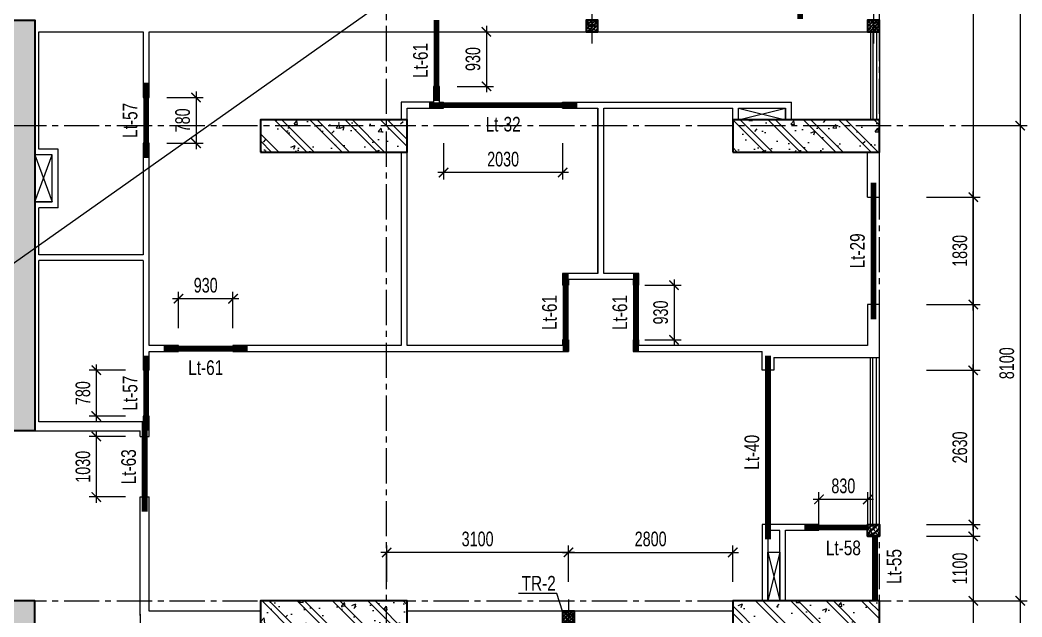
# Model space of a CAD drawing. Header units: millimetres. Extents: x 0 to 84100, y 0 to 158663.
# Drawn here: x 52670 to 69751, y 70951 to 81126 of the extents above; entities that cross this region are included whole.
import ezdxf
from ezdxf.enums import TextEntityAlignment as Align

# ---------------------------------------------------------------- set-up
doc = ezdxf.new("R2010")
doc.units = ezdxf.units.MM
doc.header["$LTSCALE"] = 800
doc.header["$MEASUREMENT"] = 0
doc.linetypes.add('CENTER2', pattern=[1.125, 0.75, -0.125, 0.125, -0.125])
doc.layers.get('DEFPOINTS').update_dxf_attribs({"color": 87})
for name, color, linetype, lineweight in [('CDC.01.AXIS', 160, 'CENTER2', 13), ('CDC.07.TEXTCOL', 3, 'Continuous', 18), ('CDC.09.COLUMN', 4, 'Continuous', 35), ('CDC.11.NOTE', 8, 'Continuous', 18)]:
    doc.layers.add(name, color=color, linetype=linetype, lineweight=lineweight)
for name, color, linetype in [('CDC.02.DIM', 1, 'Continuous'), ('CDC.03.BORDER', 3, 'Continuous'), ('CDC.06.TEXT', 2, 'Continuous'), ('CDC.10.HATCH', 9, 'Continuous'), ('HATCH', 8, 'Continuous'), ('KCS_LANH_TO', 3, 'Continuous'), ('new bloc sdfasdfk$0$KT-CTN', 3, 'Continuous')]:
    doc.layers.add(name, color=color, linetype=linetype)
doc.layers.add('CDC.15.NOPLOT', color=87, linetype='Continuous', plot=False)
doc.layers.add('KCS_Plotter', color=11, linetype='Continuous', plot=False)
doc.styles.add('KCS_SMTEXT', font='arial.ttf', dxfattribs={"width": 0.7})
doc.dimstyles.new('KCS_DIM100', dxfattribs={"dimscale": 100, "dimtxt": 2.5, "dimasz": 1.6, "dimexe": 1.2, "dimexo": 0, "dimgap": 1, "dimtad": 1, "dimdec": 0, "dimzin": 0, "dimdsep": 46, "dimtxsty": 'KCS_SMTEXT', "dimblk": 'ARCHTICK', "dimcen": 0, "dimdle": 1, "dimclrd": 1, "dimclre": 1, "dimclrt": 2, "dimadec": 0, "dimazin": 0, "dimtfac": 1, "dimtdec": 0, "dimtix": 1, "dimtmove": 2, "dimatfit": 3, "dimfxl": 1, "dimtolj": 1, "dimtzin": 0, "dimarcsym": 0})
pattern_1 = [(50, (0, 0), (717.26, -62.752), [75, -825]), (355, (0, 0), (-138.751, 752.192), [60, -660]), (100.4514, (59.8, -5.2), (578.5094, 689.4395), [63.74, -701.142]), (46.1842, (0, 200), (1067.241, -165.519), [112.5, -1237.5]), (96.6356, (88.9, 186.2), (934.663, 974.118), [95.61, -1051.713]), (351.1842, (0, 200), (934.662, 974.119), [90, -990]), (21, (100, 150), (596.907, -402.619), [75, -825]), (226, (100, 150), (671.882, -365.54), [60, -660]), (71.4514, (149.74, 116.45), (840.2226, 322.5305), [63.74, -701.142]), (67.5, (0, 0), (-155.9162, 294.3745), [0, -652, 0, -670, 0, -662.5]), (4.5, (0, 0), (283.351, 380.1032), [0, -382, 0, -637, 0, -252.5]), (327.5, (-223, 0), (533.8224, -22.5549), [0, -250, 0, -780, 0, -1035]), (317.5, (-323, 0), (583.1862, 100.105), [0, -325, 0, -518, 0, -735]), (315, (0, 0), (300.5204, 300.5204), []), (315, (0, 122.5), (300.5204, 300.5204), [])]

# ---------------------------------------------------------------- blocks, each defined once
blk = doc.blocks.new('TRUC9-31')
at = {"layer": 'CDC.10.HATCH', "ltscale": 0.5}
h = blk.add_hatch(dxfattribs=at)
h.set_pattern_fill('BETONG', color=256, scale=100, style=0, pattern_type=2)
h.set_pattern_definition(pattern_1)
h.paths.add_polyline_path([(42900, 34200), (35900, 34200), (35900, 33600), (36400, 33600), (36400, 33700), (39600, 33700), (39600, 27700), (39050, 27700), (39050, 27200), (41270, 27200), (41270, 27700), (39900, 27700), (39900, 33700), (42400, 33700), (42400, 27700), (42300, 27700), (42300, 27200), (42900, 27200)])
h.paths.add_polyline_path([(36400, 32570), (35900, 32570), (35900, 29210), (37910, 27200), (38120, 27200), (38120, 27697), (36400, 29417)], flags=17)
h.paths.add_polyline_path([(38200, 23800), (38600, 23800), (38600, 24300), (37900, 24300), (37900, 24000), (37900, 21600), (35590, 21600), (35334, 21857), (34980, 21503), (35701, 20782), (36020, 21100), (42900, 21100), (42900, 24300), (42000, 24300), (42000, 23800), (42400, 23800), (42400, 21600), (38200, 21600)])
h.paths.add_polyline_path([(40800, 24300), (39800, 24300), (39800, 23800), (40800, 23800)], flags=17)
h.paths.add_polyline_path([(36970, 24300), (36709, 24300), (36055, 24954), (35843, 24742), (36161, 24423), (34464, 22726), (31494, 25696), (33191, 27393), (33509, 27075), (33721, 27287), (33000, 28009), (33000, 28300), (32500, 28300), (32500, 27900), (30300, 27900), (30300, 29900), (32500, 29900), (32500, 29500), (33000, 29500), (33000, 34200), (31720, 34200), (31720, 33800), (32500, 33800), (32500, 30100), (30300, 30100), (30300, 33800), (30480, 33800), (30480, 34200), (29800, 34200), (29800, 31660), (29800, 27326), (29479, 27004), (29832, 26651), (30300, 27118), (30300, 27600), (32702, 27600), (32838, 27464), (31282, 25908), (30844, 26347), (30490, 25993), (34323, 22161), (36232, 24070), (36502, 23800), (36970, 23800)])
h.paths.add_polyline_path([(31317, 21772), (31105, 21560), (31529, 21135), (29762, 19368), (29974, 19155), (31742, 20923), (32095, 20570), (32307, 20782)])
h.paths.add_polyline_path([(34004, 19085), (33226, 19863), (33014, 19650), (33439, 19226), (31671, 17458), (32024, 17105)])
h.paths.add_polyline_path([(27923, 24742), (28347, 24317), (28560, 24530), (27782, 25307), (25802, 23327), (26155, 22974)])
h.paths.add_polyline_path([(29479, 23610), (29267, 23398), (29620, 23045), (27852, 21277), (28065, 21065), (29832, 22832), (30186, 22479), (30398, 22691)])
h.paths.add_polyline_path([(34994, 25590), (35206, 25802), (34570, 26439), (34358, 26227)], flags=17)
h = blk.add_hatch(dxfattribs=at)
h.set_pattern_fill('BETONG', color=256, scale=100, style=0, pattern_type=2)
h.set_pattern_definition(pattern_1)
h.paths.add_polyline_path([(49250, 31950), (49250, 32500), (47736, 32500), (46750, 32500), (46750, 31950)])
h = blk.add_hatch(dxfattribs=at)
h.set_pattern_fill('BETONG', color=256, scale=100, style=0, pattern_type=2)
h.set_pattern_definition(pattern_1)
h.paths.add_polyline_path([(54800, 32500), (54800, 31950), (57303, 31948), (57300, 32500), (55786, 32500)])
h = blk.add_hatch(dxfattribs=at)
h.set_pattern_fill('BETONG', color=256, scale=100, style=0, pattern_type=2)
h.set_pattern_definition(pattern_1)
h.paths.add_polyline_path([(49250, 23750), (49250, 24300), (47736, 24300), (46750, 24300), (46750, 23750)])
h = blk.add_hatch(dxfattribs=at)
h.set_pattern_fill('BETONG', color=256, scale=100, style=0, pattern_type=2)
h.set_pattern_definition(pattern_1)
h.paths.add_polyline_path([(57300, 23750), (57300, 24300), (55786, 24300), (54800, 24300), (54800, 23750)])
at = {"layer": 'CDC.01.AXIS'}
for p, q in [((48900, -1600), (48900, 50200)), ((57300, -1600), (57300, 50200)), ((-1600, 32400), (58900, 32400)), ((-1600, 24300), (58900, 24300))]:
    blk.add_line(p, q, dxfattribs=at)
at = {"layer": 'CDC.09.COLUMN'}
blk.add_lwpolyline([(41270, 27200), (39050, 27200), (39050, 27700), (39600, 27700), (39600, 33700), (36400, 33700), (36400, 33600), (35900, 33600), (35900, 34200), (42900, 34200), (42900, 27200), (42300, 27200), (42300, 27700), (42400, 27700), (42400, 33700), (39900, 33700), (39900, 27700), (41270, 27700)], dxfattribs=at)
for points in [[(46750, 31950), (49250, 31950), (49250, 32500), (46750, 32500)], [(54800, 31950), (57300, 31950), (57300, 32500), (54800, 32500)], [(42900, 21100), (42900, 24300), (42000, 24300), (42000, 23800), (42400, 23800), (42400, 21600), (38200, 21600), (38200, 23800), (38600, 23800), (38600, 24300), (37900, 24300), (37900, 24000), (37900, 21600), (35590, 21600), (35334, 21857), (34980, 21503), (35701, 20782), (36020, 21100)], [(46750, 23750), (49250, 23750), (49250, 24300), (46750, 24300)], [(54800, 23750), (57300, 23750), (57300, 24300), (54800, 24300)]]:
    blk.add_lwpolyline(points, close=True, dxfattribs=at)
blk = doc.blocks.new('new bloc sdfasdfk$0$ktn tang can ho')
at = {"layer": 'new bloc sdfasdfk$0$KT-CTN'}
for p, q in [((38400, 24600), (39200, 24400)), ((38400, 24400), (39200, 24600)), ((26400, 23800), (26700, 23000)), ((26400, 23000), (26700, 23800)), ((39100, 17030), (38900, 16200)), ((38900, 17030), (39100, 16200))]:
    blk.add_line(p, q, dxfattribs=at)
for points in [[(38400, 24400), (38400, 24600), (39200, 24600), (39200, 24400)], [(26400, 23000), (26700, 23000), (26700, 23800), (26400, 23800)], [(38900, 17030), (39100, 17030), (39100, 16200), (38900, 16200)]]:
    blk.add_lwpolyline(points, close=True, dxfattribs=at)
blk = doc.blocks.new('_ArchTick')
at = {"color": 0, "linetype": 'ByBlock', "const_width": 0.15}
blk.add_lwpolyline([(-0.5, -0.5), (0.5, 0.5)], dxfattribs=at)
blk = doc.blocks.new('*D80')
at = {"layer": 'CDC.02.DIM', "color": 1, "lineweight": -2, "ltscale": 0.5, "transparency": 16777216}
for p, q in [((69721, 87526), (69721, 79226)), ((68921, 87426), (69841, 87426)), ((68921, 79326), (69841, 79326))]:
    blk.add_line(p, q, dxfattribs=at)
at = {"layer": 'DEFPOINTS', "color": 0, "ltscale": 0.5, "transparency": 16777216}
for p in [(68921, 87426), (68921, 79326), (69721, 79326)]:
    blk.add_point(p, dxfattribs=at)
at = {"layer": 'CDC.02.DIM', "color": 1, "lineweight": -2, "ltscale": 0.5, "transparency": 16777216, "xscale": 160, "yscale": 160, "zscale": 160}
for p, rotation in [((69721, 87426), 90), ((69721, 79326), 270)]:
    blk.add_blockref('_ArchTick', p, dxfattribs=dict(at, rotation=rotation))
at = {"layer": 'CDC.02.DIM', "color": 2, "ltscale": 0.5, "transparency": 16777216, "insert": (69493, 83376), "char_height": 250, "attachment_point": 5, "rotation": 90, "style": 'KCS_SMTEXT'}
blk.add_mtext('\\A1;8100', dxfattribs=at)
blk = doc.blocks.new('*D81')
at = {"layer": 'CDC.02.DIM', "color": 1, "lineweight": -2, "ltscale": 0.5, "transparency": 16777216}
for p, q in [((69721, 79426), (69721, 71126)), ((68921, 79326), (69841, 79326)), ((68921, 71226), (69841, 71226))]:
    blk.add_line(p, q, dxfattribs=at)
at = {"layer": 'DEFPOINTS', "color": 0, "ltscale": 0.5, "transparency": 16777216}
for p in [(68921, 79326), (68921, 71226), (69721, 71226)]:
    blk.add_point(p, dxfattribs=at)
at = {"layer": 'CDC.02.DIM', "color": 1, "lineweight": -2, "ltscale": 0.5, "transparency": 16777216, "xscale": 160, "yscale": 160, "zscale": 160}
for p, rotation in [((69721, 79326), 90), ((69721, 71226), 270)]:
    blk.add_blockref('_ArchTick', p, dxfattribs=dict(at, rotation=rotation))
at = {"layer": 'CDC.02.DIM', "color": 2, "ltscale": 0.5, "transparency": 16777216, "insert": (69493, 75276), "char_height": 250, "attachment_point": 5, "rotation": 90, "style": 'KCS_SMTEXT'}
blk.add_mtext('\\A1;8100', dxfattribs=at)
blk = doc.blocks.new('*D82')
at = {"layer": 'CDC.02.DIM', "color": 1, "lineweight": -2, "ltscale": 0.5, "transparency": 16777216}
for p, q in [((69721, 71326), (69721, 63026)), ((68921, 71226), (69841, 71226)), ((68921, 63126), (69841, 63126))]:
    blk.add_line(p, q, dxfattribs=at)
at = {"layer": 'DEFPOINTS', "color": 0, "ltscale": 0.5, "transparency": 16777216}
for p in [(68921, 71226), (68921, 63126), (69721, 63126)]:
    blk.add_point(p, dxfattribs=at)
at = {"layer": 'CDC.02.DIM', "color": 1, "lineweight": -2, "ltscale": 0.5, "transparency": 16777216, "xscale": 160, "yscale": 160, "zscale": 160}
for p, rotation in [((69721, 71226), 90), ((69721, 63126), 270)]:
    blk.add_blockref('_ArchTick', p, dxfattribs=dict(at, rotation=rotation))
at = {"layer": 'CDC.02.DIM', "color": 2, "ltscale": 0.5, "transparency": 16777216, "insert": (69493, 67176), "char_height": 250, "attachment_point": 5, "rotation": 90, "style": 'KCS_SMTEXT'}
blk.add_mtext('\\A1;8100', dxfattribs=at)
blk = doc.blocks.new('*D98')
at = {"layer": 'CDC.02.DIM', "color": 1, "lineweight": -2, "ltscale": 0.5, "transparency": 16777216}
for p, q in [((68921, 95526), (70841, 95526)), ((70721, 46826), (70721, 95626)), ((68921, 46926), (70841, 46926))]:
    blk.add_line(p, q, dxfattribs=at)
at = {"layer": 'DEFPOINTS', "color": 0, "ltscale": 0.5, "transparency": 16777216}
for p in [(68921, 95526), (70721, 95526), (68921, 46926)]:
    blk.add_point(p, dxfattribs=at)
at = {"layer": 'CDC.02.DIM', "color": 1, "lineweight": -2, "ltscale": 0.5, "transparency": 16777216, "xscale": 160, "yscale": 160, "zscale": 160}
for p, rotation in [((70721, 95526), 90), ((70721, 46926), 270)]:
    blk.add_blockref('_ArchTick', p, dxfattribs=dict(at, rotation=rotation))
at = {"layer": 'CDC.02.DIM', "color": 2, "ltscale": 0.5, "transparency": 16777216, "insert": (70493, 71226), "char_height": 250, "attachment_point": 5, "rotation": 90, "style": 'KCS_SMTEXT'}
blk.add_mtext('\\A1;48600', dxfattribs=at)
blk = doc.blocks.new('*D158')
at = {"layer": 'CDC.02.DIM', "color": 1, "lineweight": -2, "transparency": 16777216}
for p, q in [((60621, 81026), (60621, 79896)), ((60121, 80926), (60741, 80926)), ((60121, 79996), (60741, 79996))]:
    blk.add_line(p, q, dxfattribs=at)
at = {"layer": 'DEFPOINTS', "color": 0, "transparency": 16777216}
for p in [(60121, 80926), (60121, 79996), (60621, 79996)]:
    blk.add_point(p, dxfattribs=at)
at = {"layer": 'CDC.02.DIM', "color": 1, "lineweight": -2, "transparency": 16777216, "xscale": 160, "yscale": 160, "zscale": 160}
for p, rotation in [((60621, 80926), 90), ((60621, 79996), 270)]:
    blk.add_blockref('_ArchTick', p, dxfattribs=dict(at, rotation=rotation))
at = {"layer": 'CDC.02.DIM', "color": 2, "transparency": 16777216, "insert": (60393, 80461), "char_height": 250, "attachment_point": 5, "rotation": 90, "style": 'KCS_SMTEXT'}
blk.add_mtext('\\A1;930', dxfattribs=at)
blk = doc.blocks.new('*D159')
at = {"layer": 'CDC.02.DIM', "color": 1, "lineweight": -2, "transparency": 16777216}
for p, q in [((59891, 79026), (59891, 78406)), ((61921, 79026), (61921, 78406)), ((62021, 78526), (59791, 78526))]:
    blk.add_line(p, q, dxfattribs=at)
at = {"layer": 'DEFPOINTS', "color": 0, "transparency": 16777216}
for p in [(59891, 79026), (61921, 79026), (59891, 78526)]:
    blk.add_point(p, dxfattribs=at)
at = {"layer": 'CDC.02.DIM', "color": 1, "lineweight": -2, "transparency": 16777216, "xscale": 160, "yscale": 160, "zscale": 160, "rotation": 180}
blk.add_blockref('_ArchTick', (59891, 78526), dxfattribs=at)
at = {"layer": 'CDC.02.DIM', "color": 1, "lineweight": -2, "transparency": 16777216, "xscale": 160, "yscale": 160, "zscale": 160}
blk.add_blockref('_ArchTick', (61921, 78526), dxfattribs=at)
at = {"layer": 'CDC.02.DIM', "color": 2, "transparency": 16777216, "insert": (60906, 78754), "char_height": 250, "attachment_point": 5, "style": 'KCS_SMTEXT'}
blk.add_mtext('\\A1;2030', dxfattribs=at)
blk = doc.blocks.new('*D160')
at = {"layer": 'CDC.02.DIM', "color": 1, "lineweight": -2, "ltscale": 0.5, "transparency": 16777216}
for p, q in [((68121, 78106), (69041, 78106)), ((68921, 76176), (68921, 78206)), ((68121, 76276), (69041, 76276))]:
    blk.add_line(p, q, dxfattribs=at)
at = {"layer": 'DEFPOINTS', "color": 0, "ltscale": 0.5, "transparency": 16777216}
for p in [(68121, 78106), (68921, 78106), (68121, 76276)]:
    blk.add_point(p, dxfattribs=at)
at = {"layer": 'CDC.02.DIM', "color": 1, "lineweight": -2, "ltscale": 0.5, "transparency": 16777216, "xscale": 160, "yscale": 160, "zscale": 160}
for p, rotation in [((68921, 78106), 90), ((68921, 76276), 270)]:
    blk.add_blockref('_ArchTick', p, dxfattribs=dict(at, rotation=rotation))
at = {"layer": 'CDC.02.DIM', "color": 2, "ltscale": 0.5, "transparency": 16777216, "insert": (68693, 77191), "char_height": 250, "attachment_point": 5, "rotation": 90, "style": 'KCS_SMTEXT'}
blk.add_mtext('\\A1;1830', dxfattribs=at)
blk = doc.blocks.new('*D161')
at = {"layer": 'CDC.02.DIM', "color": 1, "lineweight": -2, "transparency": 16777216}
for p, q in [((63820, 76706), (63820, 75576)), ((63320, 76606), (63940, 76606)), ((63320, 75676), (63940, 75676))]:
    blk.add_line(p, q, dxfattribs=at)
at = {"layer": 'DEFPOINTS', "color": 0, "transparency": 16777216}
for p in [(63320, 76606), (63320, 75676), (63820, 75676)]:
    blk.add_point(p, dxfattribs=at)
at = {"layer": 'CDC.02.DIM', "color": 1, "lineweight": -2, "transparency": 16777216, "xscale": 160, "yscale": 160, "zscale": 160}
for p, rotation in [((63820, 76606), 90), ((63820, 75676), 270)]:
    blk.add_blockref('_ArchTick', p, dxfattribs=dict(at, rotation=rotation))
at = {"layer": 'CDC.02.DIM', "color": 2, "transparency": 16777216, "insert": (63593, 76141), "char_height": 250, "attachment_point": 5, "rotation": 90, "style": 'KCS_SMTEXT'}
blk.add_mtext('\\A1;930', dxfattribs=at)
blk = doc.blocks.new('*D162')
at = {"layer": 'CDC.02.DIM', "color": 1, "lineweight": -2, "transparency": 16777216}
for p, q in [((56401, 76376), (55271, 76376)), ((55371, 75876), (55371, 76496)), ((56301, 75876), (56301, 76496))]:
    blk.add_line(p, q, dxfattribs=at)
at = {"layer": 'DEFPOINTS', "color": 0, "transparency": 16777216}
for p in [(55371, 76376), (55371, 75876), (56301, 75876)]:
    blk.add_point(p, dxfattribs=at)
at = {"layer": 'CDC.02.DIM', "color": 1, "lineweight": -2, "transparency": 16777216, "xscale": 160, "yscale": 160, "zscale": 160, "rotation": 180}
blk.add_blockref('_ArchTick', (55371, 76376), dxfattribs=at)
at = {"layer": 'CDC.02.DIM', "color": 1, "lineweight": -2, "transparency": 16777216, "xscale": 160, "yscale": 160, "zscale": 160}
blk.add_blockref('_ArchTick', (56301, 76376), dxfattribs=at)
at = {"layer": 'CDC.02.DIM', "color": 2, "transparency": 16777216, "insert": (55836, 76604), "char_height": 250, "attachment_point": 5, "style": 'KCS_SMTEXT'}
blk.add_mtext('\\A1;930', dxfattribs=at)
blk = doc.blocks.new('*D163')
at = {"layer": 'CDC.02.DIM', "color": 1, "lineweight": -2, "transparency": 16777216}
for p, q in [((54471, 75156), (53851, 75156)), ((53971, 75256), (53971, 74276)), ((54471, 74376), (53851, 74376))]:
    blk.add_line(p, q, dxfattribs=at)
at = {"layer": 'DEFPOINTS', "color": 0, "transparency": 16777216}
for p in [(54471, 75156), (53971, 74376), (54471, 74376)]:
    blk.add_point(p, dxfattribs=at)
at = {"layer": 'CDC.02.DIM', "color": 1, "lineweight": -2, "transparency": 16777216, "xscale": 160, "yscale": 160, "zscale": 160}
for p, rotation in [((53971, 75156), 90), ((53971, 74376), 270)]:
    blk.add_blockref('_ArchTick', p, dxfattribs=dict(at, rotation=rotation))
at = {"layer": 'CDC.02.DIM', "color": 2, "transparency": 16777216, "insert": (53743, 74766), "char_height": 250, "attachment_point": 5, "rotation": 90, "style": 'KCS_SMTEXT'}
blk.add_mtext('\\A1;780', dxfattribs=at)
blk = doc.blocks.new('*D164')
at = {"layer": 'CDC.02.DIM', "color": 1, "lineweight": -2, "transparency": 16777216}
for p, q in [((54471, 74026), (53851, 74026)), ((53971, 74126), (53971, 72896)), ((54471, 72996), (53851, 72996))]:
    blk.add_line(p, q, dxfattribs=at)
at = {"layer": 'DEFPOINTS', "color": 0, "transparency": 16777216}
for p in [(54471, 74026), (53971, 72996), (54471, 72996)]:
    blk.add_point(p, dxfattribs=at)
at = {"layer": 'CDC.02.DIM', "color": 1, "lineweight": -2, "transparency": 16777216, "xscale": 160, "yscale": 160, "zscale": 160}
for p, rotation in [((53971, 74026), 90), ((53971, 72996), 270)]:
    blk.add_blockref('_ArchTick', p, dxfattribs=dict(at, rotation=rotation))
at = {"layer": 'CDC.02.DIM', "color": 2, "transparency": 16777216, "insert": (53743, 73511), "char_height": 250, "attachment_point": 5, "rotation": 90, "style": 'KCS_SMTEXT'}
blk.add_mtext('\\A1;1030', dxfattribs=at)
blk = doc.blocks.new('*D165')
at = {"layer": 'CDC.02.DIM', "color": 1, "lineweight": -2, "ltscale": 0.5, "transparency": 16777216}
for p, q in [((68121, 75156), (69041, 75156)), ((68921, 72426), (68921, 75256)), ((68121, 72526), (69041, 72526))]:
    blk.add_line(p, q, dxfattribs=at)
at = {"layer": 'DEFPOINTS', "color": 0, "ltscale": 0.5, "transparency": 16777216}
for p in [(68121, 75156), (68921, 75156), (68121, 72526)]:
    blk.add_point(p, dxfattribs=at)
at = {"layer": 'CDC.02.DIM', "color": 1, "lineweight": -2, "ltscale": 0.5, "transparency": 16777216, "xscale": 160, "yscale": 160, "zscale": 160}
for p, rotation in [((68921, 75156), 90), ((68921, 72526), 270)]:
    blk.add_blockref('_ArchTick', p, dxfattribs=dict(at, rotation=rotation))
at = {"layer": 'CDC.02.DIM', "color": 2, "ltscale": 0.5, "transparency": 16777216, "insert": (68693, 73841), "char_height": 250, "attachment_point": 5, "rotation": 90, "style": 'KCS_SMTEXT'}
blk.add_mtext('\\A1;2630', dxfattribs=at)
blk = doc.blocks.new('*D166')
at = {"layer": 'CDC.02.DIM', "color": 1, "lineweight": -2, "transparency": 16777216}
for p, q in [((67221, 72956), (66191, 72956)), ((66291, 72456), (66291, 73076)), ((67121, 72456), (67121, 73076))]:
    blk.add_line(p, q, dxfattribs=at)
at = {"layer": 'DEFPOINTS', "color": 0, "transparency": 16777216}
for p in [(66291, 72956), (66291, 72456), (67121, 72456)]:
    blk.add_point(p, dxfattribs=at)
at = {"layer": 'CDC.02.DIM', "color": 1, "lineweight": -2, "transparency": 16777216, "xscale": 160, "yscale": 160, "zscale": 160, "rotation": 180}
blk.add_blockref('_ArchTick', (66291, 72956), dxfattribs=at)
at = {"layer": 'CDC.02.DIM', "color": 1, "lineweight": -2, "transparency": 16777216, "xscale": 160, "yscale": 160, "zscale": 160}
blk.add_blockref('_ArchTick', (67121, 72956), dxfattribs=at)
at = {"layer": 'CDC.02.DIM', "color": 2, "transparency": 16777216, "insert": (66706, 73184), "char_height": 250, "attachment_point": 5, "style": 'KCS_SMTEXT'}
blk.add_mtext('\\A1;830', dxfattribs=at)
blk = doc.blocks.new('*D168')
at = {"layer": 'CDC.02.DIM', "color": 1, "lineweight": -2, "ltscale": 0.5, "transparency": 16777216}
for p, q in [((68921, 72426), (68921, 71126)), ((68121, 72326), (69041, 72326)), ((68121, 71226), (69041, 71226))]:
    blk.add_line(p, q, dxfattribs=at)
at = {"layer": 'DEFPOINTS', "color": 0, "ltscale": 0.5, "transparency": 16777216}
for p in [(68121, 72326), (68121, 71226), (68921, 71226)]:
    blk.add_point(p, dxfattribs=at)
at = {"layer": 'CDC.02.DIM', "color": 1, "lineweight": -2, "ltscale": 0.5, "transparency": 16777216, "xscale": 160, "yscale": 160, "zscale": 160}
for p, rotation in [((68921, 72326), 90), ((68921, 71226), 270)]:
    blk.add_blockref('_ArchTick', p, dxfattribs=dict(at, rotation=rotation))
at = {"layer": 'CDC.02.DIM', "color": 2, "ltscale": 0.5, "transparency": 16777216, "insert": (68693, 71776), "char_height": 250, "attachment_point": 5, "rotation": 90, "style": 'KCS_SMTEXT'}
blk.add_mtext('\\A1;1100', dxfattribs=at)
blk = doc.blocks.new('*D247')
at = {"layer": 'CDC.02.DIM', "color": 1, "lineweight": -2, "transparency": 16777216}
for p, q in [((55171, 79806), (55791, 79806)), ((55671, 79906), (55671, 78926)), ((55171, 79026), (55791, 79026))]:
    blk.add_line(p, q, dxfattribs=at)
at = {"layer": 'DEFPOINTS', "color": 0, "transparency": 16777216}
for p in [(55171, 79806), (55171, 79026), (55671, 79026)]:
    blk.add_point(p, dxfattribs=at)
at = {"layer": 'CDC.02.DIM', "color": 1, "lineweight": -2, "transparency": 16777216, "xscale": 160, "yscale": 160, "zscale": 160}
for p, rotation in [((55671, 79806), 90), ((55671, 79026), 270)]:
    blk.add_blockref('_ArchTick', p, dxfattribs=dict(at, rotation=rotation))
at = {"layer": 'CDC.02.DIM', "color": 2, "transparency": 16777216, "insert": (55443, 79416), "char_height": 250, "attachment_point": 5, "rotation": 90, "style": 'KCS_SMTEXT'}
blk.add_mtext('\\A1;780', dxfattribs=at)
blk = doc.blocks.new('TR2')
at = {"layer": 'HATCH'}
h = blk.add_hatch(dxfattribs=at)
h.set_pattern_fill('BETONG', color=256, scale=10, angle=90, style=0, pattern_type=2)
h.set_pattern_definition([(140, (579241.57, 154804.38), (6.2752135, 71.726018), [7.5, -82.5]), (85, (579241.57, 154804.38), (-75.219213, -13.875133), [6, -66]), (190.4514, (579242.094, 154810.355), (-68.943954, 57.850938), [6.374019, -70.114211]), (136.1842, (579221.57, 154804.38), (16.551901, 106.724105), [11.25, -123.75]), (186.6356, (579222.95, 154813.27), (-97.411787, 93.46627), [9.561029, -105.1713]), (81.1842, (579221.57, 154804.38), (-97.41186, 93.466195), [9, -99]), (111, (579226.57, 154814.38), (40.261889, 59.690705), [7.5, -82.5]), (56, (579226.57, 154814.38), (-72.5150045, 24.331533), [6, -66]), (161.4514, (579229.93, 154819.35), (-32.25305, 84.022263), [6.374019, -70.114211]), (127.5, (579241.572, 154804.378), (-33.2893854, 1.2159855), [0, -65.2, 0, -67, 0, -66.25]), (97.5, (579241.57, 154804.378), (-39.4411712, 26.3069537), [0, -38.2, 0, -63.7, 0, -25.25]), (57.5, (579241.572, 154782.078), (2.2554872, 53.3822436), [0, -25, 0, -78, 0, -103.5]), (47.5, (579241.57, 154772.08), (-10.0104982, 58.318617), [0, -32.5, 0, -51.8, 0, -73.5]), (135, (579241.57, 154804.378), (-30.0520382, -30.0520382), []), (135, (579229.32, 154804.378), (-30.0520382, -30.0520382), [])])
h.paths.add_polyline_path([(-100, -100), (100, -100), (100, 100), (-100, 100)])
at = {"layer": 'CDC.01.AXIS'}
blk.add_line((-300, 0), (300, 0), dxfattribs=at)
at = {"layer": 'CDC.09.COLUMN'}
blk.add_lwpolyline([(100, -100), (100, 100), (-100, 100), (-100, -100)], close=True, dxfattribs=at)
blk = doc.blocks.new('*D394')
at = {"layer": 'CDC.02.DIM', "color": 1, "lineweight": -2, "transparency": 16777216}
for p, q in [((58921, 71551), (58921, 72171)), ((62021, 71551), (62021, 72171)), ((62121, 72051), (58821, 72051))]:
    blk.add_line(p, q, dxfattribs=at)
at = {"layer": 'DEFPOINTS', "color": 0, "transparency": 16777216}
for p in [(58921, 72051), (58921, 71551), (62021, 71551)]:
    blk.add_point(p, dxfattribs=at)
at = {"layer": 'CDC.02.DIM', "color": 1, "lineweight": -2, "transparency": 16777216, "xscale": 160, "yscale": 160, "zscale": 160, "rotation": 180}
blk.add_blockref('_ArchTick', (58921, 72051), dxfattribs=at)
at = {"layer": 'CDC.02.DIM', "color": 1, "lineweight": -2, "transparency": 16777216, "xscale": 160, "yscale": 160, "zscale": 160}
blk.add_blockref('_ArchTick', (62021, 72051), dxfattribs=at)
at = {"layer": 'CDC.02.DIM', "color": 2, "transparency": 16777216, "insert": (60471, 72279), "char_height": 250, "attachment_point": 5, "style": 'KCS_SMTEXT'}
blk.add_mtext('\\A1;3100', dxfattribs=at)
blk = doc.blocks.new('*D395')
at = {"layer": 'CDC.02.DIM', "color": 1, "lineweight": -2, "transparency": 16777216}
for p, q in [((62021, 71551), (62021, 72171)), ((64821, 71551), (64821, 72171)), ((61921, 72051), (64921, 72051))]:
    blk.add_line(p, q, dxfattribs=at)
at = {"layer": 'DEFPOINTS', "color": 0, "transparency": 16777216}
for p in [(64821, 72051), (62021, 71551), (64821, 71551)]:
    blk.add_point(p, dxfattribs=at)
at = {"layer": 'CDC.02.DIM', "color": 1, "lineweight": -2, "transparency": 16777216, "xscale": 160, "yscale": 160, "zscale": 160, "rotation": 180}
blk.add_blockref('_ArchTick', (62021, 72051), dxfattribs=at)
at = {"layer": 'CDC.02.DIM', "color": 1, "lineweight": -2, "transparency": 16777216, "xscale": 160, "yscale": 160, "zscale": 160}
blk.add_blockref('_ArchTick', (64821, 72051), dxfattribs=at)
at = {"layer": 'CDC.02.DIM', "color": 2, "transparency": 16777216, "insert": (63421, 72279), "char_height": 250, "attachment_point": 5, "style": 'KCS_SMTEXT'}
blk.add_mtext('\\A1;2800', dxfattribs=at)

msp = doc.modelspace()

# ---------------------------------------------------------------- hatches: boundary and pattern name
at = {"layer": 'CDC.10.HATCH', "ltscale": 0.5}
h = msp.add_hatch(dxfattribs=at)
h.set_pattern_fill('DANG-01', color=256, scale=15, style=0, pattern_type=2)
h.set_pattern_definition([(50, (-4004496.45, -464787.78), (107.5890274, -9.4128202), [11.25, -123.75]), (355, (-4004496.45, -464787.78), (-20.8127, 112.82882), [9, -99]), (100.4514, (-4004487.49, -464788.57), (86.7764073, 103.4159313), [9.5610285, -105.1713168]), (46.1842, (-4004496.45, -464757.78), (160.0861573, -24.827852), [16.875, -185.625]), (96.6356, (-4004483.11, -464759.85), (140.199406, 146.1176806), [14.341543, -157.75695]), (351.1842, (-4004496.45, -464757.78), (140.199292, 146.11779), [13.5, -148.5]), (21, (-4004481.45, -464765.28), (89.5360578, -60.3928336), [11.25, -123.75]), (326, (-4004481.45, -464765.28), (36.4972998, 108.7725068), [9, -99]), (71.4514, (-4004473.99, -464770.31), (126.0333943, 48.3795745), [9.5610285, -105.1713168]), (37.5, (-4004496.45, -464787.78), (1.8239783, 49.93407807), [0, -97.8, 0, -100.5, 0, -99.375]), (7.5, (-4004496.45, -464787.78), (39.4604306, 59.1617568), [0, -57.3, 0, -95.55, 0, -37.875]), (327.5, (-4004529.9, -464787.78), (80.07336543, -3.38323076), [0, -37.5, 0, -117, 0, -155.25]), (317.5, (-4004544.9, -464787.78), (87.4779254, 15.0157473), [0, -48.75, 0, -77.7, 0, -110.25]), (45, (-4004496.45, -464787.78), (-45.0780573, 45.0780573), []), (45, (-4004496.45, -464769.406), (-45.0780573, 45.0780573), [])])
h.paths.add_polyline_path([(67120.7, 72525.9), (67320.7, 72525.9), (67320.7, 72325.9), (67120.7, 72325.9)])

# ---------------------------------------------------------------- linework, layer by layer
at = {"layer": 'CDC.03.BORDER'}
for p, q in [((52920.7, 81126.1), (52920.7, 74126.1)), ((52990.7, 80926.1), (54770.7, 80926.1)), ((52990.7, 78926.1), (52990.7, 80926.1)), ((54770.7, 80926.1), (54770.7, 79806.1)), ((54870.7, 79806.1), (54870.7, 80926.1)), ((54870.7, 80926.1), (67320.7, 80926.1)), ((59820.7, 79996.1), (59720.7, 79996.1)), ((59720.7, 79996.1), (59720.7, 79726.1)), ((59820.7, 79726.1), (59820.7, 79996.1)), ((54770.7, 79806.1), (54870.7, 79806.1)), ((59720.7, 79726.1), (59170.7, 79726.1)), ((59170.7, 79726.1), (59170.7, 79426.1)), ((59270.7, 75576.1), (59270.7, 79626.2)), ((59270.7, 79626.2), (59890.7, 79626.2)), ((59820.7, 79726.1), (59890.7, 79726.1)), ((59890.7, 79626.2), (59890.7, 79726.1)), ((61920.7, 79726.1), (65820.7, 79726.1)), ((61920.7, 79626.2), (61920.7, 79726.1)), ((61920.7, 79626.2), (62520.7, 79626.2)), ((62520.7, 76806.1), (62520.7, 79626.2)), ((62520.7, 79626.1), (62520.7, 76806.1)), ((62620.7, 76806.1), (62620.7, 79626.2)), ((62620.7, 79626.2), (64820.7, 79626.2)), ((64820.7, 79426.1), (64820.7, 79626.2)), ((64920.7, 79626.2), (65720.7, 79626.2)), ((64920.7, 79426.1), (64920.7, 79626.2)), ((65720.7, 79426.1), (65720.7, 79626.2)), ((65820.7, 79426.1), (65820.7, 79726.1)), ((53320.7, 78926.1), (52990.7, 78926.1)), ((53320.7, 77926.1), (53320.7, 78926.1)), ((54870.7, 79026.1), (54770.7, 79026.1)), ((54770.7, 79026.1), (54770.7, 77126.1)), ((54870.7, 75576.1), (54870.7, 79026.1)), ((53220.7, 78826.1), (52920.7, 78826.1)), ((53220.7, 78026.1), (53220.7, 78826.1)), ((59170.7, 78876.1), (59170.7, 75576.1)), ((67320.7, 78876.1), (67120.7, 78876.1)), ((67120.7, 78106.1), (67120.7, 78876.1)), ((67320.7, 78106.1), (67320.7, 78876.1)), ((67120.7, 78106.1), (67320.7, 78106.1)), ((53220.7, 78026.1), (52920.7, 78026.1)), ((53320.7, 77926.1), (52990.7, 77926.1)), ((52990.7, 77126.1), (52990.7, 77926.1)), ((54770.7, 77126.1), (52990.7, 77126.1)), ((54770.7, 77026.1), (52990.7, 77026.1)), ((52990.7, 74276.1), (52990.7, 77026.1)), ((54770.7, 77026.1), (54770.7, 75156.1)), ((61920.7, 76806.1), (61920.7, 76606.1)), ((62520.7, 76806.1), (61920.7, 76806.1)), ((63120.7, 76706.1), (62020.7, 76706.1)), ((62020.7, 76706.1), (62020.7, 76606.1)), ((63220.7, 76806.1), (62620.7, 76806.1)), ((63120.7, 76706.1), (63120.7, 76606.1)), ((63220.7, 76606.1), (63220.7, 76806.1)), ((62020.7, 76606.1), (61920.7, 76606.1)), ((63220.7, 76606.1), (63120.7, 76606.1)), ((67120.7, 76276.1), (67120.7, 75576.1)), ((67320.7, 76276.1), (67120.7, 76276.1)), ((67320.7, 75376.2), (67320.7, 76276.1)), ((61920.7, 75676.1), (61920.7, 75576.1)), ((62020.7, 75676.1), (61920.7, 75676.1)), ((62020.7, 75676.1), (62020.7, 75476.1)), ((63220.7, 75676.1), (63120.7, 75676.1)), ((63120.7, 75676.1), (63120.7, 75476.1)), ((63220.7, 75576.1), (63220.7, 75676.1)), ((55370.7, 75576.1), (54870.7, 75576.1)), ((55370.7, 75476.1), (55370.7, 75576.1)), ((59170.7, 75576.1), (56300.7, 75576.1)), ((56300.7, 75576.1), (56300.7, 75476.1)), ((61920.7, 75576.1), (59270.7, 75576.1)), ((67120.7, 75576.1), (63220.7, 75576.1)), ((54870.7, 75476.1), (55370.7, 75476.1)), ((54870.7, 75156.1), (54870.7, 75476.1)), ((56300.7, 75476.1), (62020.7, 75476.1)), ((63120.7, 75476.1), (65320.7, 75476.1)), ((65520.7, 75376.1), (67320.7, 75376.2)), ((54870.7, 75156.1), (54770.7, 75156.1)), ((54770.7, 74376.1), (54770.7, 74276.1)), ((54870.7, 74376.1), (54770.7, 74376.1)), ((54870.7, 74276.1), (54870.7, 74376.1)), ((54770.7, 74276.1), (52990.7, 74276.1)), ((54870.7, 74026.1), (54870.7, 74276.1)), ((52920.7, 74126.1), (54720.7, 74126.1)), ((54720.7, 74026.1), (54720.7, 74126.1)), ((54720.7, 74026.1), (54870.7, 74026.1)), ((54720.7, 70976.1), (54720.7, 72996.1)), ((54720.7, 72996.1), (54870.7, 72996.1)), ((54870.7, 71051.1), (54870.7, 72996.1)), ((66290.7, 72525.9), (65320.7, 72525.9)), ((65320.7, 72525.9), (65320.7, 71226.1)), ((54720.7, 71001.1), (54720.7, 67481.1)), ((56770.7, 71051.1), (54870.7, 71051.1)), ((64820.7, 71051.1), (59270.7, 71051.1))]:
    msp.add_line(p, q, dxfattribs=at)
for points in [[(67320.7, 81126.1), (67320.7, 80926.1)], [(65520.7, 75376.1), (65520.7, 75156.1), (65320.7, 75156.1), (65320.7, 75476.1)], [(65620.7, 71226.1), (65620.7, 72425.9), (65420.7, 72425.9), (65420.7, 71226.1)], [(65720.7, 71226.1), (65720.7, 72429.1), (66290.7, 72429.1), (66290.7, 72525.9)]]:
    msp.add_lwpolyline(points, dxfattribs=at)
at = {"layer": 'CDC.09.COLUMN', "color": 4, "ltscale": 0.5}
for p, q in [((67120.7, 72325.9), (67120.7, 72525.9)), ((67320.7, 72325.9), (67320.7, 72525.9)), ((67120.7, 72325.9), (67320.7, 72325.9))]:
    msp.add_line(p, q, dxfattribs=at)
at = {"layer": 'CDC.09.COLUMN'}
msp.add_lwpolyline([(67120.7, 72525.9), (67320.7, 72525.9), (67320.7, 72325.9), (67120.7, 72325.9)], close=True, dxfattribs=at)
at = {"layer": 'CDC.11.NOTE'}
for p, q in [((67170.7, 80926.1), (67170.7, 79426.1)), ((67210.7, 80926.1), (67210.7, 79426.1)), ((67270.7, 80926.1), (67270.7, 79426.1)), ((67320.7, 80926.1), (67320.7, 79426.1)), ((67170.7, 72525.9), (67170.7, 75376.2)), ((67210.7, 72525.9), (67210.7, 75376.2)), ((67270.7, 72525.9), (67270.7, 75376.2)), ((67320.7, 72525.9), (67320.7, 75376.2))]:
    msp.add_line(p, q, dxfattribs=at)
msp.add_lwpolyline([(61920.7, 71051.1), (61820.7, 71351.1), (61170.7, 71351.1)], dxfattribs=at)
at = {"layer": 'CDC.15.NOPLOT'}
for points in [[(7620.7, 97926.1), (69720.7, 97926.1), (69720.7, 44526.1), (7620.7, 44526.1)], [(8420.7, 97126.1), (68920.7, 97126.1), (68920.7, 45326.1), (8420.7, 45326.1)]]:
    msp.add_lwpolyline(points, close=True, dxfattribs=at)
at = {"layer": 'KCS_LANH_TO', "color": 7, "const_width": 100}
for points in [[(65970.7, 83876.1), (65970.6, 81146.1)], [(67220.7, 78356.1), (67220.7, 76026.1)], [(65420.7, 75406.1), (65420.7, 72275.9)]]:
    msp.add_lwpolyline(points, dxfattribs=at)
at = {"layer": 'KCS_LANH_TO', "color": 9, "const_width": 100}
for points in [[(59770.7, 79746.1), (59770.7, 81126.1)], [(54820.7, 80056.1), (54820.7, 78776.1)], [(59640.7, 79676.2), (62170.7, 79676.2)], [(61970.7, 75476.1), (61970.7, 76806.1)], [(63170.7, 76806.1), (63170.7, 75476.1)], [(55120.7, 75526.1), (56550.7, 75526.1)], [(54820.7, 74126.1), (54820.7, 75406.1)], [(66040.7, 72476.1), (67120.7, 72476.1)]]:
    msp.add_lwpolyline(points, dxfattribs=at)
at = {"layer": 'KCS_LANH_TO', "color": 5, "const_width": 100}
for points in [[(54795.7, 74276.1), (54795.7, 72746.1)], [(67245.7, 72325.9), (67245.7, 71226.1)]]:
    msp.add_lwpolyline(points, dxfattribs=at)
at = {"layer": 'KCS_Plotter'}
msp.add_line((0, 39862.9), (84100, 99262.9), dxfattribs=at)

# ---------------------------------------------------------------- block references
at = {"layer": 'CDC.09.COLUMN', "rotation": 270}
for p in [(62420.7, 81026.1), (67220.7, 81026.2), (62020.7, 70951.1)]:
    msp.add_blockref('TR2', p, dxfattribs=at)
at = {"layer": 'CDC.11.NOTE'}
msp.add_blockref('TRUC9-31', (10020.7, 46926.1), dxfattribs=at)
at = {"layer": 'new bloc sdfasdfk$0$KT-CTN'}
msp.add_blockref('new bloc sdfasdfk$0$ktn tang can ho', (26520.7, 55026.1), dxfattribs=at)

# ---------------------------------------------------------------- texts
at = {"layer": 'CDC.06.TEXT', "style": 'KCS_SMTEXT', "width": 0.75}
for s, rotation, p in [('Lt-61', 90, (59620.7, 80436.1)), ('Lt-57', 90, (54670.7, 79416.1)), ('Lt-32', 0.00176, (60905.7, 79226.2)), ('Lt-29', 90, (67070.7, 77191.1)), ('Lt-61', 90, (61820.7, 76141.1)), ('Lt-61', 90, (63020.7, 76141.1)), ('Lt-57', 90, (54670.7, 74766.1)), ('Lt-40', 90, (65270.7, 73757.9)), ('Lt-63', 90, (54645.7, 73511.1)), ('Lt-55', 90, (67695.7, 71810.5))]:
    msp.add_text(s, height=250, rotation=rotation, dxfattribs=at).set_placement(p, align=Align.CENTER)
for s, p in [('Lt-61', (55835.7, 75076.1)), ('Lt-58', (66706.7, 72004.1))]:
    msp.add_text(s, height=250, dxfattribs=at).set_placement(p, align=Align.CENTER)
at = {"layer": 'CDC.07.TEXTCOL', "style": 'KCS_SMTEXT', "width": 0.75}
msp.add_text('TR-2', height=250, rotation=0, dxfattribs=at).set_placement((61512.8, 71401.1), align=Align.CENTER)

# ---------------------------------------------------------------- dimensions: what is measured, and where the dimension line sits
at = {"layer": 'CDC.02.DIM', "ltscale": 0.5}
for base, p1, p2, angle, picture, middle in [((70720.7, 95526.1), (68920.7, 46926.1), (68920.7, 95526.1), 90, '*D98', (70493, 71226.1)), ((69720.7, 79326.1), (68920.7, 87426.1), (68920.7, 79326.1), 90, '*D80', (69493, 83376.1)), ((69720.7, 71226.1), (68920.7, 79326.1), (68920.7, 71226.1), 90, '*D81', (69493, 75276.1)), ((68920.7, 78106.1), (68120.7, 76276.1), (68120.7, 78106.1), 270, '*D160', (68692.9, 77191.1)), ((68920.6, 75156.1), (68120.6, 72525.9), (68120.6, 75156.1), 270, '*D165', (68692.9, 73841)), ((68920.6, 71226.1), (68120.6, 72325.9), (68120.6, 71226.1), 90, '*D168', (68693, 71776)), ((69720.7, 63126.1), (68920.7, 71226.1), (68920.7, 63126.1), 90, '*D82', (69493, 67176.1))]:
    dim = msp.add_linear_dim(base=base, p1=p1, p2=p2, angle=angle, dimstyle='KCS_DIM100', dxfattribs=at)
    dim.commit()
    dim.dimension.update_dxf_attribs({"geometry": picture, "text_midpoint": middle})
at = {"layer": 'CDC.02.DIM'}
for base, p1, p2, angle, picture, middle in [((60620.7, 79996.1), (60120.7, 80926.1), (60120.7, 79996.1), 90, '*D158', (60392.9, 80461.1)), ((55670.7, 79026.1), (55170.7, 79806.1), (55170.7, 79026.1), 90, '*D247', (55443, 79416.1)), ((59890.7, 78526.2), (61920.7, 79026.2), (59890.7, 79026.2), 180, '*D159', (60905.7, 78753.9)), ((55370.7, 76376.1), (56300.7, 75876.1), (55370.7, 75876.1), 180, '*D162', (55835.7, 76603.9)), ((63820.4, 75676.1), (63320.4, 76606.1), (63320.4, 75676.1), 90, '*D161', (63592.7, 76141.1)), ((53970.7, 74376.1), (54470.7, 75156.1), (54470.7, 74376.1), 90, '*D163', (53743, 74766.1)), ((53970.7, 72996.1), (54470.7, 74026.1), (54470.7, 72996.1), 90, '*D164', (53742.9, 73511.1)), ((66290.7, 72956.1), (67120.7, 72456.1), (66290.7, 72456.1), 180, '*D166', (66705.7, 73183.9)), ((58920.7, 72051.1), (62020.7, 71551.1), (58920.7, 71551.1), 180, '*D394', (60470.7, 72278.9))]:
    dim = msp.add_linear_dim(base=base, p1=p1, p2=p2, angle=angle, dimstyle='KCS_DIM100', dxfattribs=at)
    dim.commit()
    dim.dimension.update_dxf_attribs({"geometry": picture, "text_midpoint": middle})
dim = msp.add_linear_dim(base=(64820.7, 72051.1), p1=(62020.7, 71551.1), p2=(64820.7, 71551.1), dimstyle='KCS_DIM100', dxfattribs=at)
dim.commit()
dim.dimension.update_dxf_attribs({"geometry": '*D395', "text_midpoint": (63420.7, 72278.8)})

doc.saveas('drawing.dxf')
